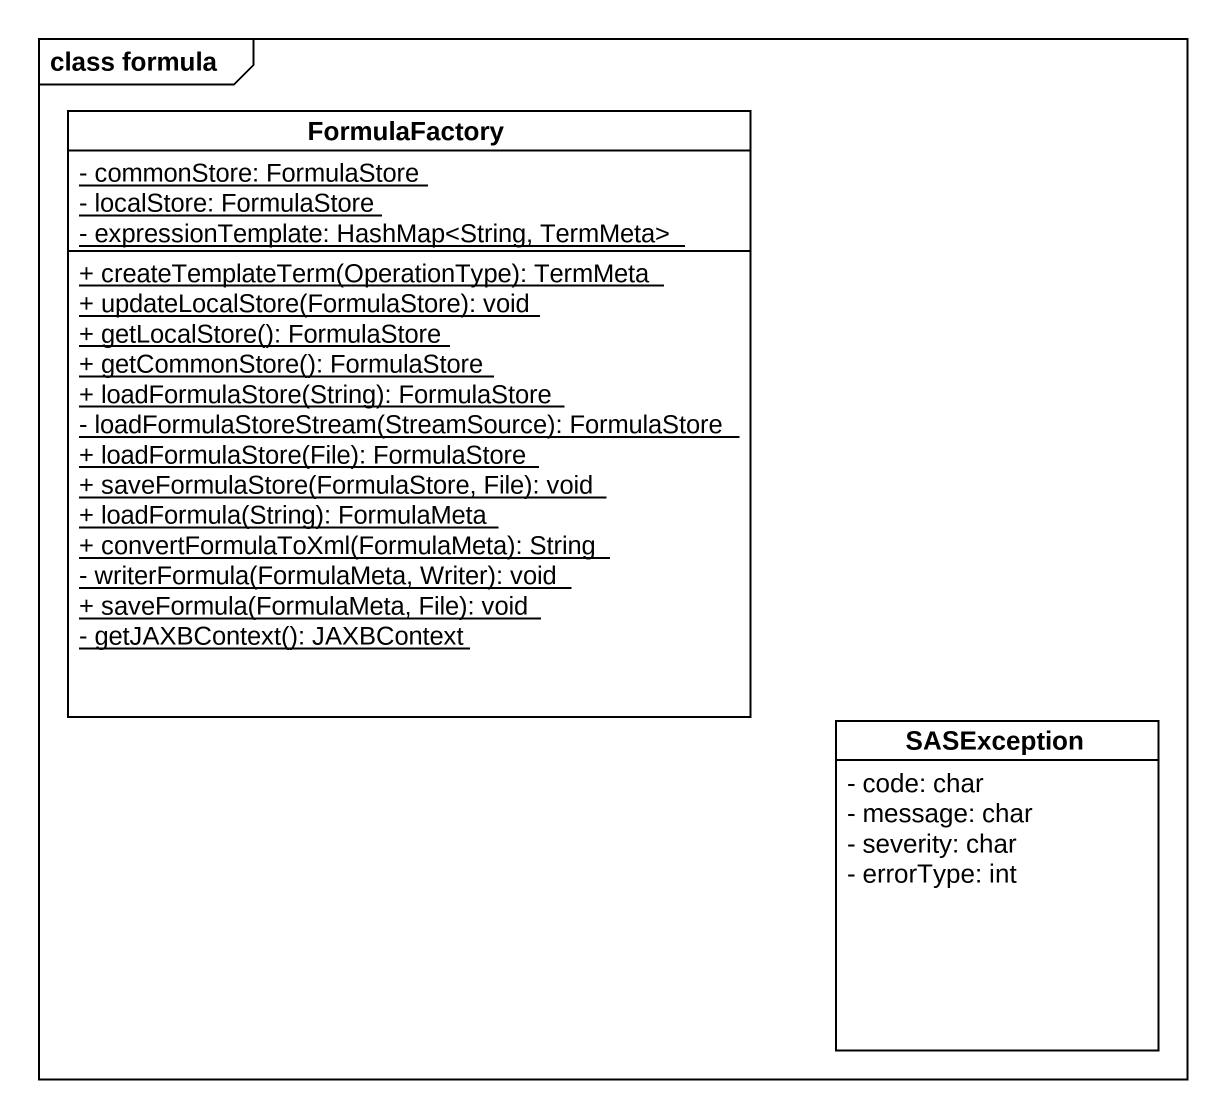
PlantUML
@startuml
mainframe class formula
hide circle
hide empty members
skinparam classAttributeIconSize 0
class FormulaFactory {
  {static} - commonStore: FormulaStore
  {static} - localStore: FormulaStore
  {static} - expressionTemplate: HashMap<String, TermMeta>
  {static} + createTemplateTerm(OperationType): TermMeta
  {static} + updateLocalStore(FormulaStore): void
  {static} + getLocalStore(): FormulaStore
  {static} + getCommonStore(): FormulaStore
  {static} + loadFormulaStore(String): FormulaStore
  {static} - loadFormulaStoreStream(StreamSource): FormulaStore
  {static} + loadFormulaStore(File): FormulaStore
  {static} + saveFormulaStore(FormulaStore, File): void
  {static} + loadFormula(String): FormulaMeta
  {static} + convertFormulaToXml(FormulaMeta): String
  {static} - writerFormula(FormulaMeta, Writer): void
  {static} + saveFormula(FormulaMeta, File): void
  {static} - getJAXBContext(): JAXBContext
}
class SASException {
  - code: char
  - message: char
  - severity: char
  - errorType: int
}
@enduml
